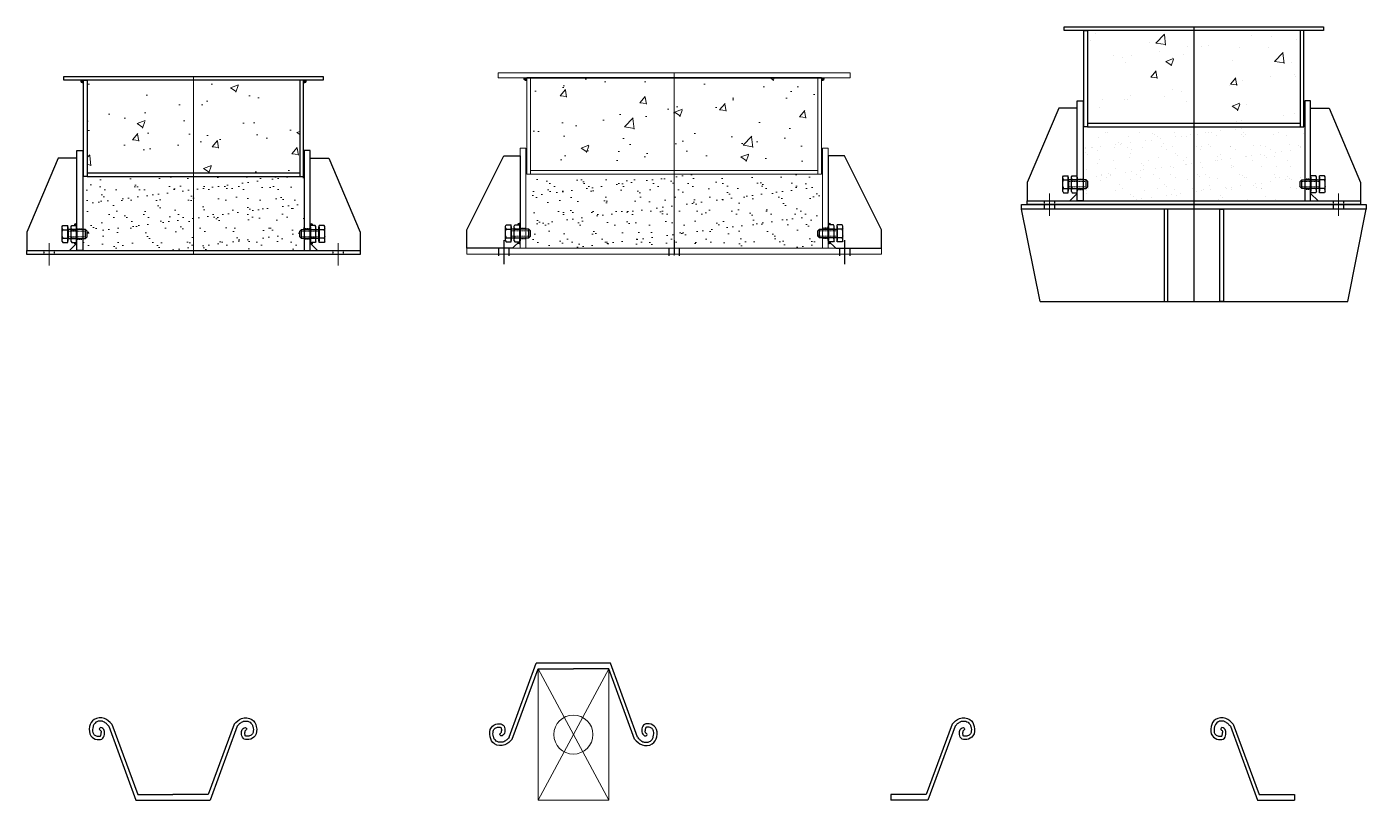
# Model space of a CAD drawing. Header units: millimetres. Extents: x 0 to 76984, y 0 to 13707.
# Drawn here: x 35180 to 38796, y 7659 to 9747 of the extents above; entities that cross this region are included whole.
import ezdxf

# ---------------------------------------------------------------- set-up
doc = ezdxf.new("R2010")
doc.units = ezdxf.units.MM
doc.linetypes.add('CENTER', pattern=[2, 1.25, -0.25, 0.25, -0.25])
doc.linetypes.add('DASHED', pattern=[0.75, 0.5, -0.25])
doc.layers.get('Defpoints').update_dxf_attribs({"color": 8})
for name, color, linetype, lineweight in [('1粗实线', 1, 'Continuous', 30), ('3中心线', 6, 'CENTER', 18), ('4虚线', 2, 'DASHED', 18), ('5文本', 4, 'Continuous', 18), ('6标注线', 3, 'Continuous', 13), ('标注线', 3, 'Continuous', 9), ('粗实线', 1, 'Continuous', 30), ('细虚线', 2, 'DASHED', 9), ('结构线1', 1, 'Continuous', 15)]:
    doc.layers.add(name, color=color, linetype=linetype, lineweight=lineweight)

# ---------------------------------------------------------------- blocks, each defined once
blk = doc.blocks.new('φ630砂筒和桩帽block', base_point=(943.1, 775.8))
at = {"layer": '1粗实线', "ltscale": 5}
for p, q in [((656.1, 515.8), (1230.1, 515.8)), ((656.1, 505.8), (1230.1, 505.8))]:
    blk.add_line(p, q, dxfattribs=at)
at = {"layer": '1粗实线', "ltscale": 2}
for p, q in [((588.9, 370.7), (590.7, 373.8)), ((588.9, 330.9), (588.9, 370.7)), ((588.9, 365.4), (590.7, 362.3)), ((588.9, 357.2), (590.7, 362.3)), ((590.7, 373.8), (603.9, 373.8)), ((590.7, 362.3), (603.9, 362.3)), ((603.9, 327.8), (603.9, 373.8)), ((612.5, 370.7), (614.3, 373.8)), ((612.5, 330.9), (612.5, 370.7)), ((612.5, 365.4), (614.3, 362.3)), ((612.5, 357.2), (614.3, 362.3)), ((614.3, 373.8), (627.5, 373.8)), ((614.3, 362.3), (627.5, 362.3)), ((627.5, 327.8), (627.5, 373.8)), ((1271.9, 373.8), (1258.7, 373.8)), ((1258.7, 327.8), (1258.7, 373.8)), ((1271.9, 362.3), (1258.7, 362.3)), ((1273.7, 370.7), (1271.9, 373.8)), ((1273.7, 365.4), (1271.9, 362.3)), ((1273.7, 357.2), (1271.9, 362.3)), ((1273.7, 330.9), (1273.7, 370.7)), ((1295.5, 373.8), (1282.3, 373.8)), ((1282.3, 327.8), (1282.3, 373.8)), ((1295.5, 362.3), (1282.3, 362.3)), ((1297.3, 370.7), (1295.5, 373.8)), ((1297.3, 365.4), (1295.5, 362.3)), ((1297.3, 357.2), (1295.5, 362.3)), ((1297.3, 330.9), (1297.3, 370.7)), ((588.9, 344.4), (590.7, 339.3)), ((588.9, 336.2), (590.7, 339.3)), ((588.9, 330.9), (590.7, 327.8)), ((590.7, 339.3), (603.9, 339.3)), ((590.7, 327.8), (603.9, 327.8)), ((612.5, 344.4), (614.3, 339.3)), ((612.5, 336.2), (614.3, 339.3)), ((612.5, 330.9), (614.3, 327.8)), ((614.3, 339.3), (627.5, 339.3)), ((614.3, 327.8), (627.5, 327.8)), ((1271.9, 339.3), (1258.7, 339.3)), ((1271.9, 327.8), (1258.7, 327.8)), ((1273.7, 344.4), (1271.9, 339.3)), ((1273.7, 336.2), (1271.9, 339.3)), ((1273.7, 330.9), (1271.9, 327.8)), ((1295.5, 339.3), (1282.3, 339.3)), ((1295.5, 327.8), (1282.3, 327.8)), ((1297.3, 344.4), (1295.5, 339.3)), ((1297.3, 336.2), (1295.5, 339.3)), ((1297.3, 330.9), (1295.5, 327.8))]:
    blk.add_line(p, q, dxfattribs=at)
at = {"layer": '1粗实线'}
for p, q in [((628.1, 325.8), (608.1, 305.8)), ((1258.1, 325.8), (1278.1, 305.8))]:
    blk.add_line(p, q, dxfattribs=at)
at = {"layer": '1粗实线', "lineweight": -3, "ltscale": 100}
for p, q in [((528.1, 33.8), (478.1, 283.8)), ((1358.1, 33.8), (1408.1, 283.8)), ((528.1, 33.8), (1358.1, 33.8))]:
    blk.add_line(p, q, dxfattribs=at)
at = {"layer": '1粗实线', "ltscale": 5}
for points in [[(593.1, 775.8), (1293.1, 775.8), (1293.1, 765.8), (593.1, 765.8)], [(646.1, 765.8), (656.1, 765.8), (656.1, 505.8), (646.1, 505.8)], [(1240.1, 765.8), (1230.1, 765.8), (1230.1, 505.8), (1240.1, 505.8)], [(628.1, 575.8), (644.1, 575.8), (644.1, 305.8), (628.1, 305.8)], [(1258.1, 575.8), (1242.1, 575.8), (1242.1, 305.8), (1258.1, 305.8)], [(493.1, 305.8), (1393.1, 305.8), (1393.1, 295.8), (493.1, 295.8)]]:
    blk.add_lwpolyline(points, close=True, dxfattribs=at)
for points in [[(628.1, 555.8), (578.1, 555.8), (493.1, 355.8), (493.1, 305.8)], [(1258.1, 555.8), (1308.1, 555.8), (1393.1, 355.8), (1393.1, 305.8)]]:
    blk.add_lwpolyline(points, dxfattribs=at)
at = {"layer": '1粗实线', "ltscale": 2}
for points in [[(604.5, 369.8), (603.9, 369.8), (603.9, 331.8), (604.5, 331.8)], [(604.5, 338.8), (652, 338.8), (652, 362.8), (604.5, 362.8)], [(604.5, 338.8), (604.5, 362.8), (604.5, 362.8), (604.5, 338.8)], [(628.1, 369.8), (627.5, 369.8), (627.5, 331.8), (628.1, 331.8)], [(628.1, 338.8), (628.1, 362.8), (628.1, 362.8), (628.1, 338.8)], [(1281.7, 338.8), (1234.2, 338.8), (1234.2, 362.8), (1281.7, 362.8)], [(1258.1, 369.8), (1258.7, 369.8), (1258.7, 331.8), (1258.1, 331.8)], [(1258.1, 338.8), (1258.1, 362.8), (1258.1, 362.8), (1258.1, 338.8)], [(1281.7, 369.8), (1282.3, 369.8), (1282.3, 331.8), (1281.7, 331.8)], [(1281.7, 338.8), (1281.7, 362.8), (1281.7, 362.8), (1281.7, 338.8)]]:
    blk.add_lwpolyline(points, close=True, dxfattribs=at)
for points in [[(652, 338.8), (656.5, 343.3), (656.5, 358.3), (652, 362.8)], [(1234.2, 338.8), (1229.7, 343.3), (1229.7, 358.3), (1234.2, 362.8)]]:
    blk.add_lwpolyline(points, dxfattribs=at)
at = {"layer": '1粗实线', "lineweight": -3, "ltscale": 100}
for points in [[(478.1, 295.8), (1408.1, 295.8), (1408.1, 283.8), (478.1, 283.8)], [(873.1, 283.8), (863.1, 283.8), (863.1, 33.8), (873.1, 33.8)], [(1013.1, 283.8), (1023.1, 283.8), (1023.1, 33.8), (1013.1, 33.8)]]:
    blk.add_lwpolyline(points, close=True, dxfattribs=at)
at = {"layer": '3中心线'}
for p, q in [((943.1, 775.8), (943.1, 295.8)), ((943.1, 775.8), (943.1, 295.8)), ((553.1, 325.8), (553.1, 265.8)), ((1333.1, 325.8), (1333.1, 265.8)), ((553.1, 314.8), (553.1, 264.8)), ((1333.1, 314.8), (1333.1, 264.8))]:
    blk.add_line(p, q, dxfattribs=at)
at = {"layer": '4虚线', "lineweight": -3}
for p, q in [((628.1, 364.8), (644.1, 364.8)), ((1258.1, 364.8), (1242.1, 364.8)), ((628.1, 336.8), (644.1, 336.8)), ((1258.1, 336.8), (1242.1, 336.8)), ((539.1, 305.8), (539.1, 295.8)), ((567.1, 305.8), (567.1, 295.8)), ((1319.1, 305.8), (1319.1, 295.8)), ((1347.1, 305.8), (1347.1, 295.8))]:
    blk.add_line(p, q, dxfattribs=at)
at = {"layer": '4虚线'}
for p, q in [((652, 358.3), (604.5, 358.3)), ((652, 343.3), (604.5, 343.3)), ((1234.2, 358.3), (1281.7, 358.3)), ((1234.2, 343.3), (1281.7, 343.3))]:
    blk.add_line(p, q, dxfattribs=at)
at = {"layer": '6标注线', "linetype": 'Continuous'}
for p, q in [((663.1, 739), (663.1, 739)), ((677.6, 758.6), (677.6, 758.6)), ((823.3, 732.2), (823.3, 732.2)), ((840.6, 731.9), (864, 756.2)), ((840.6, 731.9), (867.3, 727.8)), ((866.7, 726.1), (863.4, 754.6)), ((964.2, 723.8), (964.2, 723.8)), ((983.4, 725.5), (983.4, 725.5)), ((1099.4, 752.8), (1099.4, 752.8)), ((1153.7, 748.7), (1153.7, 748.7)), ((1221.1, 742.2), (1221.1, 742.2)), ((1228.8, 758.6), (1228.8, 758.6)), ((726.4, 698.7), (726.4, 698.7)), ((749.5, 692.8), (749.5, 692.8)), ((775.5, 698.9), (775.5, 698.9)), ((850.6, 708.8), (850.6, 708.8)), ((867.2, 682.1), (888.2, 690.2)), ((881.5, 669.9), (887.6, 688)), ((886.5, 691.9), (886.5, 691.9)), ((913.7, 700.5), (913.7, 700.5)), ((924.4, 722.8), (924.4, 722.8)), ((1065.3, 719.7), (1065.3, 719.7)), ((1143.6, 718.7), (1143.6, 718.7)), ((1160.8, 682.2), (1184.2, 706.6)), ((1186.9, 676.4), (1183.5, 704.9)), ((759.7, 679.4), (759.7, 679.4)), ((826.5, 639.7), (841, 657)), ((843.9, 636), (840.4, 654.8)), ((867.2, 682.1), (882.1, 672.1)), ((1046.7, 685.2), (1046.7, 685.2)), ((1160.8, 682.2), (1187.5, 678.1)), ((1206.8, 678.4), (1206.8, 678.4)), ((826.5, 639.7), (844.5, 638.2)), ((1039, 617.8), (1039, 617.8)), ((1041.7, 620.9), (1056.2, 638.1)), ((1041.7, 620.9), (1059.7, 619.3)), ((1059.1, 617.2), (1055.6, 636)), ((1061.6, 619.9), (1061.6, 619.9)), ((1074.7, 630.4), (1074.7, 630.4)), ((1149.8, 640.3), (1149.8, 640.3)), ((1214, 647.9), (1214, 647.9)), ((1217.4, 642.3), (1217.4, 642.3)), ((696.6, 580.6), (696.6, 580.6)), ((756.1, 579.5), (756.1, 579.5)), ((763.6, 579.7), (763.6, 579.7)), ((771.7, 590.5), (771.7, 590.5)), ((864.1, 587.8), (864.1, 587.8)), ((885.3, 605.4), (885.3, 605.4)), ((910.1, 600.6), (910.1, 600.6)), ((689.1, 557.8), (689.1, 557.8)), ((923.7, 573), (923.7, 573)), ((1046.3, 561.3), (1067.3, 569.4)), ((1046.3, 561.3), (1061.2, 551.3)), ((1060.6, 549.1), (1066.7, 567.3)), ((1083.9, 566.2), (1083.9, 566.2)), ((1213.8, 542.5), (1213.8, 542.5)), ((1058, 520), (1058, 520)), ((1070.9, 521.9), (1070.9, 521.9)), ((1184.5, 536.9), (1184.5, 536.9)), ((686.2, 476.6), (686.2, 476.6)), ((703.1, 489.1), (703.1, 489.1)), ((710.5, 489.9), (710.5, 489.9)), ((767.2, 479.5), (767.2, 479.5)), ((796.5, 489.3), (796.5, 489.3)), ((828.3, 470), (828.3, 470)), ((830.5, 488.9), (830.5, 488.9)), ((836, 483.8), (836, 483.8)), ((845.7, 480.5), (845.7, 480.5)), ((852.7, 473.2), (852.7, 473.2)), ((890, 489.4), (890, 489.4)), ((893.4, 478.6), (893.4, 478.6)), ((909.1, 480.6), (909.1, 480.6)), ((922.5, 480.2), (922.5, 480.2)), ((933.4, 483.8), (933.4, 483.8)), ((952.3, 486.2), (952.3, 486.2)), ((974.2, 489.2), (974.2, 489.2)), ((983.4, 489.6), (983.4, 489.6)), ((989.8, 491.3), (989.8, 491.3)), ((1003.5, 483.1), (1003.5, 483.1)), ((1014.2, 494.5), (1014.2, 494.5)), ((1054.9, 499.8), (1054.9, 499.8)), ((1070.6, 501.9), (1070.6, 501.9)), ((1072.4, 485.2), (1072.4, 485.2)), ((1076.8, 489.8), (1076.8, 489.8)), ((1077.9, 480.1), (1077.9, 480.1)), ((1082, 484.1), (1082, 484.1)), ((1095, 505.1), (1095, 505.1)), ((1158.8, 483.7), (1158.8, 483.7)), ((1170.2, 490), (1170.2, 490)), ((1194.2, 482.5), (1194.2, 482.5)), ((1239.8, 486.6), (1239.8, 486.6)), ((650, 448.9), (650, 448.9)), ((650.1, 436.2), (650.1, 436.2)), ((651.2, 446.7), (651.2, 446.7)), ((666.8, 448.7), (666.8, 448.7)), ((669.1, 451.1), (669.1, 451.1)), ((681.8, 443), (681.8, 443)), ((691.2, 451.9), (691.2, 451.9)), ((728.5, 449.9), (728.5, 449.9)), ((731.9, 457.3), (731.9, 457.3)), ((740.3, 462.5), (740.3, 462.5)), ((745.9, 457.5), (745.9, 457.5)), ((747.6, 459.4), (747.6, 459.4)), ((762.6, 451.2), (762.6, 451.2)), ((771.9, 462.6), (771.9, 462.6)), ((775.2, 443.2), (775.2, 443.2)), ((805.3, 449.5), (805.3, 449.5)), ((812.7, 467.9), (812.7, 467.9)), ((856, 451.4), (856, 451.4)), ((862.1, 459.9), (862.1, 459.9)), ((868.6, 443.3), (868.6, 443.3)), ((886.3, 452.4), (886.3, 452.4)), ((949.4, 451.6), (949.4, 451.6)), ((962.1, 443.5), (962.1, 443.5)), ((964.8, 453.4), (964.8, 453.4)), ((982.2, 458.9), (982.2, 458.9)), ((987.7, 453.8), (987.7, 453.8)), ((1041.5, 453), (1041.5, 453)), ((1042.8, 451.7), (1042.8, 451.7)), ((1055.5, 443.7), (1055.5, 443.7)), ((1104, 456.2), (1104, 456.2)), ((1122.6, 456), (1122.6, 456)), ((1136.3, 451.9), (1136.3, 451.9)), ((1148.9, 443.8), (1148.9, 443.8)), ((1163.4, 436.4), (1163.4, 436.4)), ((1179, 438.5), (1179, 438.5)), ((1201.1, 457), (1201.1, 457)), ((1203.4, 441.7), (1203.4, 441.7)), ((1224, 455.2), (1224, 455.2)), ((1229.6, 450.1), (1229.6, 450.1)), ((1229.7, 452.1), (1229.7, 452.1)), ((655.7, 431.1), (655.7, 431.1)), ((681.8, 407.2), (681.8, 407.2)), ((688, 418.8), (688, 418.8)), ((727.3, 414), (727.3, 414)), ((769.1, 421.7), (769.1, 421.7)), ((772, 433.6), (772, 433.6)), ((801.8, 406.2), (801.8, 406.2)), ((807.3, 401.1), (807.3, 401.1)), ((820.8, 414.2), (820.8, 414.2)), ((847.6, 422.7), (847.6, 422.7)), ((880.4, 399.2), (880.4, 399.2)), ((892, 432.5), (892, 432.5)), ((897.5, 427.5), (897.5, 427.5)), ((914.2, 414.3), (914.2, 414.3)), ((921.1, 404.5), (921.1, 404.5)), ((923.6, 403.5), (923.6, 403.5)), ((924.3, 422.4), (924.3, 422.4)), ((936.7, 406.6), (936.7, 406.6)), ((961.1, 409.8), (961.1, 409.8)), ((1001.9, 415.2), (1001.9, 415.2)), ((1005.4, 425.3), (1005.4, 425.3)), ((1007.6, 414.5), (1007.6, 414.5)), ((1013.8, 429.9), (1013.8, 429.9)), ((1017.5, 417.2), (1017.5, 417.2)), ((1041.9, 420.4), (1041.9, 420.4)), ((1043.7, 402.5), (1043.7, 402.5)), ((1082.6, 425.8), (1082.6, 425.8)), ((1083.9, 426.3), (1083.9, 426.3)), ((1098.2, 427.9), (1098.2, 427.9)), ((1101, 414.7), (1101, 414.7)), ((1122.6, 431.1), (1122.6, 431.1)), ((1124.5, 398.2), (1124.5, 398.2)), ((1133.9, 428.8), (1133.9, 428.8)), ((1139.4, 423.8), (1139.4, 423.8)), ((1160.6, 425.9), (1160.6, 425.9)), ((1165.5, 399.9), (1165.5, 399.9)), ((1194.5, 414.8), (1194.5, 414.8)), ((1203, 399.2), (1203, 399.2)), ((1241.7, 428.8), (1241.7, 428.8)), ((651.9, 391), (651.9, 391)), ((678.8, 372.6), (678.8, 372.6)), ((693.4, 375.9), (693.4, 375.9)), ((694.5, 374.7), (694.5, 374.7)), ((706, 367.9), (706, 367.9)), ((711.6, 379.9), (711.6, 379.9)), ((717.2, 374.8), (717.2, 374.8)), ((718.8, 377.9), (718.8, 377.9)), ((730.4, 392), (730.4, 392)), ((759.6, 383.3), (759.6, 383.3)), ((771, 363.9), (771, 363.9)), ((775.2, 385.3), (775.2, 385.3)), ((786.8, 376.1), (786.8, 376.1)), ((799.4, 368), (799.4, 368)), ((799.6, 388.5), (799.6, 388.5)), ((807.1, 391.7), (807.1, 391.7)), ((833.4, 377.2), (833.4, 377.2)), ((840.3, 393.9), (840.3, 393.9)), ((849.5, 364.9), (849.5, 364.9)), ((856, 396), (856, 396)), ((880.2, 376.3), (880.2, 376.3)), ((888.2, 394.6), (888.2, 394.6)), ((892.9, 368.2), (892.9, 368.2)), ((926.2, 364.6), (926.2, 364.6)), ((953.5, 376.2), (953.5, 376.2)), ((959, 371.1), (959, 371.1)), ((966.7, 395.6), (966.7, 395.6)), ((973.6, 376.4), (973.6, 376.4)), ((986.3, 368.4), (986.3, 368.4)), ((1007.3, 367.5), (1007.3, 367.5)), ((1043.4, 395.2), (1043.4, 395.2)), ((1049.2, 397.4), (1049.2, 397.4)), ((1067.1, 376.6), (1067.1, 376.6)), ((1075.3, 373.5), (1075.3, 373.5)), ((1079.7, 368.6), (1079.7, 368.6)), ((1085.8, 368.5), (1085.8, 368.5)), ((1160.5, 376.8), (1160.5, 376.8)), ((1162.5, 368.1), (1162.5, 368.1)), ((1173.1, 368.7), (1173.1, 368.7)), ((1191, 362.4), (1191, 362.4)), ((1195.3, 372.5), (1195.3, 372.5)), ((1200.9, 367.4), (1200.9, 367.4)), ((1206.6, 364.5), (1206.6, 364.5)), ((1231, 367.7), (1231, 367.7)), ((653.8, 333.2), (653.8, 333.2)), ((658.1, 338.7), (658.1, 338.7)), ((689.9, 361), (689.9, 361)), ((732.3, 334.2), (732.3, 334.2)), ((743.3, 350.9), (743.3, 350.9)), ((751.6, 338.9), (751.6, 338.9)), ((809, 333.9), (809, 333.9)), ((845, 339), (845, 339)), ((863.3, 349.8), (863.3, 349.8)), ((868.8, 344.8), (868.8, 344.8)), ((890.1, 336.8), (890.1, 336.8)), ((938.4, 339.2), (938.4, 339.2)), ((948.8, 330.5), (948.8, 330.5)), ((964.4, 332.6), (964.4, 332.6)), ((968.6, 337.8), (968.6, 337.8)), ((985.1, 347.2), (985.1, 347.2)), ((988.8, 335.8), (988.8, 335.8)), ((1029.5, 341.1), (1029.5, 341.1)), ((1031.8, 339.4), (1031.8, 339.4)), ((1045.1, 343.2), (1045.1, 343.2)), ((1045.3, 337.4), (1045.3, 337.4)), ((1069.5, 346.4), (1069.5, 346.4)), ((1105.2, 346.2), (1105.2, 346.2)), ((1110.3, 351.8), (1110.3, 351.8)), ((1110.7, 341.1), (1110.7, 341.1)), ((1125.3, 339.5), (1125.3, 339.5)), ((1125.9, 353.8), (1125.9, 353.8)), ((1126.4, 340.3), (1126.4, 340.3)), ((1150.3, 357), (1150.3, 357)), ((1204.9, 341.3), (1204.9, 341.3)), ((1218.7, 339.7), (1218.7, 339.7)), ((1227, 343.5), (1227, 343.5)), ((653.1, 324.5), (653.1, 324.5)), ((772.9, 306.1), (772.9, 306.1)), ((773.1, 323.5), (773.1, 323.5)), ((778.7, 318.5), (778.7, 318.5)), ((787.3, 309.2), (787.3, 309.2)), ((802.9, 311.3), (802.9, 311.3)), ((827.3, 314.5), (827.3, 314.5)), ((851.4, 307.1), (851.4, 307.1)), ((868, 319.9), (868, 319.9)), ((883.6, 321.9), (883.6, 321.9)), ((894.9, 320.9), (894.9, 320.9)), ((908, 325.1), (908, 325.1)), ((928.1, 306.7), (928.1, 306.7)), ((1009.2, 309.7), (1009.2, 309.7)), ((1015, 319.8), (1015, 319.8)), ((1020.5, 314.8), (1020.5, 314.8)), ((1087.7, 310.7), (1087.7, 310.7)), ((1136.8, 317.2), (1136.8, 317.2)), ((1164.4, 310.3), (1164.4, 310.3))]:
    blk.add_line(p, q, dxfattribs=at)
at = {"layer": '细虚线', "lineweight": -3, "ltscale": 50}
for p, q in [((539.1, 295.8), (539.1, 283.8)), ((567.1, 295.8), (567.1, 283.8)), ((1319.1, 295.8), (1319.1, 283.8)), ((1347.1, 295.8), (1347.1, 283.8))]:
    blk.add_line(p, q, dxfattribs=at)
blk = doc.blocks.new('φ630砂筒block')
at = {"layer": '6标注线'}
for points in [[(-297, 470), (-305, 470, 0.414214), (-297, 462)], [(297, 470), (305, 470, -0.414214), (297, 462)]]:
    blk.add_hatch(color=256, dxfattribs=at).paths.add_polyline_path(points)
h = blk.add_hatch(dxfattribs=at)
h.set_pattern_fill('AR-CONC', color=256, scale=30, style=0)
h.set_pattern_definition([(50, (-2760658.66, 712533.78), (215.178055, -18.82564), [22.5, -247.5]), (355, (-2760658.66, 712533.78), (-41.6254, 225.65764), [18, -198]), (100.4514, (-2760640.73, 712532.21), (173.552815, 206.831863), [19.122057, -210.342634]), (46.1842, (-2760658.66, 712593.78), (320.172315, -49.655704), [33.75, -371.25]), (96.6356, (-2760631.98, 712589.65), (280.39881, 292.23536), [28.683086, -315.5139]), (351.1842, (-2760658.66, 712593.78), (280.398584, 292.23558), [27, -297]), (21, (-2760628.66, 712578.78), (179.072116, -120.785667), [22.5, -247.5]), (326, (-2760628.66, 712578.78), (72.9946, 217.545014), [18, -198]), (71.4514, (-2760613.74, 712568.72), (252.066789, 96.759149), [19.122057, -210.342634]), (37.5, (-2760658.66, 712533.78), (3.6479566, 99.8681561), [0, -195.6, 0, -201, 0, -198.75]), (7.5, (-2760658.66, 712533.78), (78.9208612, 118.3235136), [0, -114.6, 0, -191.1, 0, -75.75]), (327.5, (-2760725.56, 712533.78), (160.1467309, -6.7664615), [0, -75, 0, -234, 0, -310.5]), (317.5, (-2760755.56, 712533.78), (174.955851, 30.031495), [0, -97.5, 0, -155.4, 0, -220.5])])
h.paths.add_polyline_path([(287, 220), (287, 470), (-287, 470), (-287, 220)])
h = blk.add_hatch(dxfattribs=at)
h.set_pattern_fill('AR-SAND', color=256, scale=30, style=0)
h.set_pattern_definition([(37.5, (-2760658.66, 712533.783), (-1.88980074, 57.8047131), [0, -45.6, 0, -51, 0, -48.75]), (7.5, (-2760658.66, 712533.78), (53.0933012, 84.664382), [0, -24.6, 0, -41.1, 0, -15.75]), (327.5, (-2760695.56, 712533.783), (93.42425585, 0.1697716), [0, -15, 0, -54, 0, -70.5]), (317.5, (-2760695.56, 712533.78), (90.1837981, 26.330267), [0, -7.5, 0, -35.4, 0, -40.5])])
h.paths.add_polyline_path([(299, 10), (299, 210), (-299, 210), (-299, 10)])
h = blk.add_hatch(color=256, dxfattribs=at)
h.dxf.hatch_style = 1
h.paths.add_polyline_path([(-315, 82.7), (-315, 78), (-321, 78, -0.613041)])
h = blk.add_hatch(color=256, dxfattribs=at)
h.dxf.hatch_style = 1
h.paths.add_polyline_path([(315, 82.7), (315, 78), (321, 78, 0.613041)])
h = blk.add_hatch(color=256, dxfattribs=at)
h.dxf.hatch_style = 1
h.paths.add_polyline_path([(-315, 27.3), (-315, 32), (-321, 32, 0.613041)])
h = blk.add_hatch(color=256, dxfattribs=at)
h.dxf.hatch_style = 1
h.paths.add_polyline_path([(315, 27.3), (315, 32), (321, 32, -0.613041)])
at = {"layer": '1粗实线', "ltscale": 5}
for p, q in [((-287, 220), (287, 220)), ((-287, 210), (287, 210))]:
    blk.add_line(p, q, dxfattribs=at)
at = {"layer": '1粗实线', "ltscale": 2}
for p, q in [((-354.2, 74.9), (-352.4, 78)), ((-354.2, 35.1), (-354.2, 74.9)), ((-352.4, 78), (-339.2, 78)), ((-339.2, 32), (-339.2, 78)), ((-330.6, 74.9), (-328.8, 78)), ((-330.6, 35.1), (-330.6, 74.9)), ((-328.8, 78), (-315.6, 78)), ((-315.6, 32), (-315.6, 78)), ((328.8, 78), (315.6, 78)), ((315.6, 32), (315.6, 78)), ((330.6, 74.9), (328.8, 78)), ((330.6, 35.1), (330.6, 74.9)), ((352.4, 78), (339.2, 78)), ((339.2, 32), (339.2, 78)), ((354.2, 74.9), (352.4, 78)), ((354.2, 35.1), (354.2, 74.9)), ((-354.2, 69.6), (-352.4, 66.5)), ((-354.2, 61.4), (-352.4, 66.5)), ((-354.2, 48.6), (-352.4, 43.5)), ((-354.2, 40.4), (-352.4, 43.5)), ((-352.4, 66.5), (-339.2, 66.5)), ((-352.4, 43.5), (-339.2, 43.5)), ((-330.6, 69.6), (-328.8, 66.5)), ((-330.6, 61.4), (-328.8, 66.5)), ((-330.6, 48.6), (-328.8, 43.5)), ((-330.6, 40.4), (-328.8, 43.5)), ((-328.8, 66.5), (-315.6, 66.5)), ((-328.8, 43.5), (-315.6, 43.5)), ((328.8, 66.5), (315.6, 66.5)), ((328.8, 43.5), (315.6, 43.5)), ((330.6, 69.6), (328.8, 66.5)), ((330.6, 61.4), (328.8, 66.5)), ((330.6, 48.6), (328.8, 43.5)), ((330.6, 40.4), (328.8, 43.5)), ((352.4, 66.5), (339.2, 66.5)), ((352.4, 43.5), (339.2, 43.5)), ((354.2, 69.6), (352.4, 66.5)), ((354.2, 61.4), (352.4, 66.5)), ((354.2, 48.6), (352.4, 43.5)), ((354.2, 40.4), (352.4, 43.5)), ((-354.2, 35.1), (-352.4, 32)), ((-352.4, 32), (-339.2, 32)), ((-330.6, 35.1), (-328.8, 32)), ((-328.8, 32), (-315.6, 32)), ((328.8, 32), (315.6, 32)), ((330.6, 35.1), (328.8, 32)), ((352.4, 32), (339.2, 32)), ((354.2, 35.1), (352.4, 32))]:
    blk.add_line(p, q, dxfattribs=at)
at = {"layer": '1粗实线'}
for p, q in [((-315, 30), (-335, 10)), ((315, 30), (335, 10))]:
    blk.add_line(p, q, dxfattribs=at)
at = {"layer": '1粗实线', "ltscale": 5}
for points in [[(-350, 480), (350, 480), (350, 470), (-350, 470)], [(-297, 470), (-287, 470), (-287, 210), (-297, 210)], [(297, 470), (287, 470), (287, 210), (297, 210)], [(-315, 280), (-299, 280), (-299, 10), (-315, 10)], [(315, 280), (299, 280), (299, 10), (315, 10)], [(-450, 10), (450, 10), (450, 0), (-450, 0)]]:
    blk.add_lwpolyline(points, close=True, dxfattribs=at)
for points in [[(-315, 260), (-365, 260), (-450, 60), (-450, 10)], [(315, 260), (365, 260), (450, 60), (450, 10)]]:
    blk.add_lwpolyline(points, dxfattribs=at)
at = {"layer": '1粗实线', "ltscale": 2}
for points in [[(-338.6, 74), (-339.2, 74), (-339.2, 36), (-338.6, 36)], [(-315, 74), (-315.6, 74), (-315.6, 36), (-315, 36)], [(315, 74), (315.6, 74), (315.6, 36), (315, 36)], [(338.6, 74), (339.2, 74), (339.2, 36), (338.6, 36)], [(-338.6, 43), (-291.1, 43), (-291.1, 67), (-338.6, 67)], [(-338.6, 43), (-338.6, 67), (-338.6, 67), (-338.6, 43)], [(-315, 43), (-315, 67), (-315, 67), (-315, 43)], [(338.6, 43), (291.1, 43), (291.1, 67), (338.6, 67)], [(315, 43), (315, 67), (315, 67), (315, 43)], [(338.6, 43), (338.6, 67), (338.6, 67), (338.6, 43)]]:
    blk.add_lwpolyline(points, close=True, dxfattribs=at)
for points in [[(-291.1, 43), (-286.6, 47.5), (-286.6, 62.5), (-291.1, 67)], [(291.1, 43), (286.6, 47.5), (286.6, 62.5), (291.1, 67)]]:
    blk.add_lwpolyline(points, dxfattribs=at)
at = {"layer": '3中心线'}
for p, q in [((0, 480), (0, 0)), ((0, 480), (0, 0)), ((-390, 30), (-390, -30)), ((390, 30), (390, -30))]:
    blk.add_line(p, q, dxfattribs=at)
at = {"layer": '4虚线'}
for p, q in [((-291.1, 62.5), (-338.6, 62.5)), ((-291.1, 47.5), (-338.6, 47.5)), ((291.1, 62.5), (338.6, 62.5)), ((291.1, 47.5), (338.6, 47.5))]:
    blk.add_line(p, q, dxfattribs=at)
at = {"layer": '4虚线', "lineweight": -3}
for p, q in [((-315, 69), (-299, 69)), ((-315, 41), (-299, 41)), ((315, 69), (299, 69)), ((315, 41), (299, 41)), ((-404, 10), (-404, 0)), ((-376, 10), (-376, 0)), ((376, 10), (376, 0)), ((404, 10), (404, 0))]:
    blk.add_line(p, q, dxfattribs=at)
at = {"layer": '6标注线'}
for centre, radius, start, end in [((-297, 470), 8, 180, 270), ((297, 470), 8, 270, 0), ((-316.8, 78.8), 4.27, 64.9826, 191.0225), ((316.8, 78.8), 4.27, 348.9775, 115.0174), ((-316.8, 31.2), 4.27, 168.9775, 295.0174), ((316.8, 31.2), 4.27, 244.9826, 11.0225)]:
    blk.add_arc(centre, radius, start, end, dxfattribs=at)
blk = doc.blocks.new('φ820砂筒block')
at = {"layer": '6标注线'}
for points in [[(-398, 476), (-406, 476, 0.414214), (-398, 468)], [(398, 476), (406, 476, -0.414214), (398, 468)]]:
    blk.add_hatch(color=256, dxfattribs=at).paths.add_polyline_path(points)
h = blk.add_hatch(dxfattribs=at)
h.set_pattern_fill('AR-CONC', color=256, scale=30, style=0)
h.set_pattern_definition([(50, (-2760753.66, 712539.78), (215.178055, -18.82564), [22.5, -247.5]), (355, (-2760753.66, 712539.78), (-41.6254, 225.65764), [18, -198]), (100.4514, (-2760735.73, 712538.21), (173.552815, 206.831863), [19.122057, -210.342634]), (46.1842, (-2760753.66, 712599.78), (320.172315, -49.655704), [33.75, -371.25]), (96.6356, (-2760726.98, 712595.65), (280.39881, 292.23536), [28.683086, -315.5139]), (351.1842, (-2760753.66, 712599.78), (280.398584, 292.23558), [27, -297]), (21, (-2760723.66, 712584.78), (179.072116, -120.785667), [22.5, -247.5]), (326, (-2760723.66, 712584.78), (72.9946, 217.545014), [18, -198]), (71.4514, (-2760708.74, 712574.72), (252.066789, 96.759149), [19.122057, -210.342634]), (37.5, (-2760753.66, 712539.78), (3.6479566, 99.8681561), [0, -195.6, 0, -201, 0, -198.75]), (7.5, (-2760753.66, 712539.78), (78.9208612, 118.3235136), [0, -114.6, 0, -191.1, 0, -75.75]), (327.5, (-2760820.56, 712539.78), (160.1467309, -6.7664615), [0, -75, 0, -234, 0, -310.5]), (317.5, (-2760850.56, 712539.78), (174.955851, 30.031495), [0, -97.5, 0, -155.4, 0, -220.5])])
h.paths.add_polyline_path([(384, 241), (384, 476), (-384, 476), (-384, 241)])
h = blk.add_hatch(dxfattribs=at)
h.set_pattern_fill('AR-SAND', color=256, scale=30, style=0)
h.set_pattern_definition([(37.5, (-2760753.66, 712539.783), (-1.88980074, 57.8047131), [0, -45.6, 0, -51, 0, -48.75]), (7.5, (-2760753.66, 712539.78), (53.0933012, 84.664382), [0, -24.6, 0, -41.1, 0, -15.75]), (327.5, (-2760790.56, 712539.783), (93.42425585, 0.1697716), [0, -15, 0, -54, 0, -70.5]), (317.5, (-2760790.56, 712539.78), (90.1837981, 26.330267), [0, -7.5, 0, -35.4, 0, -40.5])])
h.paths.add_polyline_path([(392, 16), (392, 216), (-392, 216), (-392, 16)])
h = blk.add_hatch(color=256, dxfattribs=at)
h.dxf.hatch_style = 1
h.paths.add_polyline_path([(-416, 83.7), (-416, 79), (-422, 79, -0.613041)])
h = blk.add_hatch(color=256, dxfattribs=at)
h.dxf.hatch_style = 1
h.paths.add_polyline_path([(416, 83.7), (416, 79), (422, 79, 0.613041)])
h = blk.add_hatch(color=256, dxfattribs=at)
h.dxf.hatch_style = 1
h.paths.add_polyline_path([(-416, 28.3), (-416, 33), (-422, 33, 0.613041)])
h = blk.add_hatch(color=256, dxfattribs=at)
h.dxf.hatch_style = 1
h.paths.add_polyline_path([(416, 28.3), (416, 33), (422, 33, -0.613041)])
at = {"layer": '1粗实线', "ltscale": 2}
for p, q in [((-455.2, 75.9), (-453.4, 79)), ((-455.2, 36.1), (-455.2, 75.9)), ((-453.4, 79), (-440.2, 79)), ((-440.2, 33), (-440.2, 79)), ((-431.6, 75.9), (-429.8, 79)), ((-431.6, 36.1), (-431.6, 75.9)), ((-429.8, 79), (-416.6, 79)), ((-416.6, 33), (-416.6, 79)), ((429.8, 79), (416.6, 79)), ((416.6, 33), (416.6, 79)), ((431.6, 75.9), (429.8, 79)), ((431.6, 36.1), (431.6, 75.9)), ((453.4, 79), (440.2, 79)), ((440.2, 33), (440.2, 79)), ((455.2, 75.9), (453.4, 79)), ((455.2, 36.1), (455.2, 75.9)), ((-455.2, 70.6), (-453.4, 67.5)), ((-455.2, 62.4), (-453.4, 67.5)), ((-455.2, 49.6), (-453.4, 44.5)), ((-455.2, 41.4), (-453.4, 44.5)), ((-453.4, 67.5), (-440.2, 67.5)), ((-453.4, 44.5), (-440.2, 44.5)), ((-431.6, 70.6), (-429.8, 67.5)), ((-431.6, 62.4), (-429.8, 67.5)), ((-431.6, 49.6), (-429.8, 44.5)), ((-431.6, 41.4), (-429.8, 44.5)), ((-429.8, 67.5), (-416.6, 67.5)), ((-429.8, 44.5), (-416.6, 44.5)), ((429.8, 67.5), (416.6, 67.5)), ((429.8, 44.5), (416.6, 44.5)), ((431.6, 70.6), (429.8, 67.5)), ((431.6, 62.4), (429.8, 67.5)), ((431.6, 49.6), (429.8, 44.5)), ((431.6, 41.4), (429.8, 44.5)), ((453.4, 67.5), (440.2, 67.5)), ((453.4, 44.5), (440.2, 44.5)), ((455.2, 70.6), (453.4, 67.5)), ((455.2, 62.4), (453.4, 67.5)), ((455.2, 49.6), (453.4, 44.5)), ((455.2, 41.4), (453.4, 44.5)), ((-455.2, 36.1), (-453.4, 33)), ((-453.4, 33), (-440.2, 33)), ((-431.6, 36.1), (-429.8, 33)), ((-429.8, 33), (-416.6, 33)), ((429.8, 33), (416.6, 33)), ((431.6, 36.1), (429.8, 33)), ((453.4, 33), (440.2, 33)), ((455.2, 36.1), (453.4, 33))]:
    blk.add_line(p, q, dxfattribs=at)
for points in [[(-439.6, 75), (-440.2, 75), (-440.2, 37), (-439.6, 37)], [(-416, 75), (-416.6, 75), (-416.6, 37), (-416, 37)], [(416, 75), (416.6, 75), (416.6, 37), (416, 37)], [(439.6, 75), (440.2, 75), (440.2, 37), (439.6, 37)], [(-439.6, 44), (-392.1, 44), (-392.1, 68), (-439.6, 68)], [(-439.6, 44), (-439.6, 68), (-439.6, 68), (-439.6, 44)], [(-416, 44), (-416, 68), (-416, 68), (-416, 44)], [(439.6, 44), (392.1, 44), (392.1, 68), (439.6, 68)], [(416, 44), (416, 68), (416, 68), (416, 44)], [(439.6, 44), (439.6, 68), (439.6, 68), (439.6, 44)]]:
    blk.add_lwpolyline(points, close=True, dxfattribs=at)
for points in [[(-392.1, 44), (-387.6, 48.5), (-387.6, 63.5), (-392.1, 68)], [(392.1, 44), (387.6, 48.5), (387.6, 63.5), (392.1, 68)]]:
    blk.add_lwpolyline(points, dxfattribs=at)
at = {"layer": '3中心线'}
blk.add_line((0, 490), (0, -4), dxfattribs=at)
at = {"layer": '3中心线', "lineweight": -3}
blk.add_line((0, 38.1), (0, 0), dxfattribs=at)
at = {"layer": '4虚线'}
for p, q in [((-392.1, 63.5), (-439.6, 63.5)), ((-392.1, 48.5), (-439.6, 48.5)), ((392.1, 63.5), (439.6, 63.5)), ((392.1, 48.5), (439.6, 48.5))]:
    blk.add_line(p, q, dxfattribs=at)
at = {"layer": '4虚线', "lineweight": -3}
for p, q in [((-416, 70), (-400, 70)), ((-416, 70), (-400, 70)), ((-416, 42), (-400, 42)), ((-416, 42), (-400, 42)), ((416, 70), (400, 70)), ((416, 70), (400, 70)), ((416, 70), (400, 70)), ((416, 42), (400, 42)), ((416, 42), (400, 42)), ((416, 42), (400, 42)), ((-474, 16), (-474, -4)), ((-446, 16), (-446, -4)), ((-14, 16), (-14, -4)), ((14, 16), (14, -4)), ((446, 16), (446, -4)), ((474, 16), (474, -4))]:
    blk.add_line(p, q, dxfattribs=at)
at = {"layer": '6标注线'}
for centre, radius, start, end in [((-398, 476), 8, 180, 270), ((398, 476), 8, 270, 0), ((-417.8, 79.8), 4.27, 64.9826, 191.0225), ((417.8, 79.8), 4.27, 348.9775, 115.0174), ((-417.8, 32.2), 4.27, 168.9775, 295.0174), ((417.8, 32.2), 4.27, 244.9826, 11.0225)]:
    blk.add_arc(centre, radius, start, end, dxfattribs=at)
at = {"layer": '标注线', "lineweight": -3}
for p, q in [((-460, 38.1), (-460, -26.8)), ((460, 38.1), (460, -26.8))]:
    blk.add_line(p, q, dxfattribs=at)
at = {"layer": '粗实线'}
for points in [[(-398, 476), (398, 476), (398, 476), (-398, 476)], [(-416, 36), (-436, 16), (-560, 16), (-560, 66), (-460, 266), (-416, 266)], [(416, 36), (436, 16), (560, 16), (560, 66), (460, 266), (416, 266)]]:
    blk.add_lwpolyline(points, close=True, dxfattribs=at)
at = {"layer": '结构线1'}
for p, q in [((-388, 226), (388, 226)), ((-388, 216), (388, 216))]:
    blk.add_line(p, q, dxfattribs=at)
at = {"layer": '结构线1', "ltscale": 5}
for points in [[(-475, 490), (475, 490), (475, 476), (-475, 476)], [(-398, 476), (-388, 476), (-388, 216), (-398, 216)], [(398, 476), (388, 476), (388, 216), (398, 216)], [(-416, 286), (-400, 286), (-400, 16), (-416, 16)], [(416, 286), (400, 286), (400, 16), (416, 16)], [(-560, 16), (560, 16), (560, 0), (-560, 0)]]:
    blk.add_lwpolyline(points, close=True, dxfattribs=at)
blk = doc.blocks.new('拉森Ⅳ钢板桩平面图块1')
at = {"layer": '粗实线'}
for p, q in [((-172.9, 15), (-100, -185)), ((-165.4, 20.2), (-95.3, -169.5)), ((165.4, 20.2), (95.3, -169.5)), ((172.9, 15), (100, -185)), ((-95.3, -169.5), (0, -169.5)), ((95.3, -169.5), (0, -169.5)), ((-100, -185), (100, -185))]:
    blk.add_line(p, q, dxfattribs=at)
for points, knots in [([(-165.4, 20.2), (-171.4, 26.5), (-183.9, 39.8), (-214.4, 37.4), (-227.6, 13.5), (-225.7, -12), (-206.6, -23.1), (-186.7, -20.2), (-185.3, -9), (-184.7, -3.6)], [0, 0, 0, 0, 2.242622, 4.721771, 6.72657, 8.989692, 10.710969, 12.12932, 13.433976, 13.433976, 13.433976, 13.433976]), ([(165.4, 20.2), (171.4, 26.5), (183.9, 39.8), (214.4, 37.4), (227.6, 13.5), (225.7, -12), (206.6, -23.1), (186.7, -20.2), (185.3, -9), (184.7, -3.6)], [0, 0, 0, 0, 2.242622, 4.721771, 6.72657, 8.989692, 10.710969, 12.12932, 13.433976, 13.433976, 13.433976, 13.433976]), ([(-172.9, 15), (-174.2, 16.4), (-175.4, 17.7), (-178.8, 21), (-180.9, 22.9), (-184.5, 25.4), (-185.9, 26.3), (-188.5, 27.4), (-189.5, 27.7), (-191.9, 28.3), (-193.1, 28.5), (-196.9, 28.8), (-199.6, 28.6), (-204.3, 27.4), (-206.4, 26.5), (-209.8, 24.2), (-211.2, 22.6), (-213.8, 18.7), (-214.9, 16.3), (-216.4, 11.1), (-216.9, 8.3), (-217.1, 2.9), (-216.8, 0.4), (-215.7, -3.2), (-215.2, -4.5), (-213.9, -6.6), (-213.2, -7.5), (-211.4, -9.1), (-210.3, -9.9), (-207.7, -11.2), (-206.2, -11.7), (-202.9, -12.4), (-201.1, -12.5), (-198, -12.3), (-196.7, -11.9), (-195.7, -11.5), (-195.6, -11.3), (-195.5, -11.3), (-195.5, -11.3), (-195.3, -11), (-195.2, -10.7), (-194.8, -9.6), (-194.4, -8.1), (-194, -5.1), (-193.8, -3.9), (-193.7, -2.5)], [0.116103, 0.116103, 0.116103, 0.116103, 0.606377, 0.606377, 1.48391, 1.48391, 2.104361, 2.104361, 2.544699, 2.544699, 2.985038, 2.985038, 3.865715, 3.865715, 4.746392, 4.746392, 5.627069, 5.627069, 6.507746, 6.507746, 7.388423, 7.388423, 8.2691, 8.2691, 8.860181, 8.860181, 9.404787, 9.404787, 9.949392, 9.949392, 10.568114, 10.568114, 11.175162, 11.175162, 11.78221, 11.78221, 12.096439, 12.096439, 12.332761, 12.332761, 12.569083, 12.569083, 13.107657, 13.107657, 13.433976, 13.433976, 13.433976, 13.433976]), ([(-184.7, -3.6), (-184.8, -1.1), (-184.8, 3.6), (-189, 9.1), (-194.9, 12.6), (-200.2, 8), (-196.9, 4.3), (-193.7, 1.7), (-193.7, -1.1), (-193.7, -2.5)], [0, 0, 0, 0, 0.642602, 1.210021, 1.806545, 2.212154, 2.559164, 2.921575, 3.276797, 3.276797, 3.276797, 3.276797]), ([(172.9, 15), (174.2, 16.4), (175.4, 17.7), (178.8, 21), (180.9, 22.9), (184.5, 25.4), (185.9, 26.3), (188.5, 27.4), (189.5, 27.7), (191.9, 28.3), (193.1, 28.5), (196.9, 28.8), (199.6, 28.6), (204.3, 27.4), (206.4, 26.5), (209.8, 24.2), (211.2, 22.6), (213.8, 18.7), (214.9, 16.3), (216.4, 11.1), (216.9, 8.3), (217.1, 2.9), (216.8, 0.4), (215.7, -3.2), (215.2, -4.5), (213.9, -6.6), (213.2, -7.5), (211.4, -9.1), (210.3, -9.9), (207.7, -11.2), (206.2, -11.7), (202.9, -12.4), (201.1, -12.5), (198, -12.3), (196.7, -11.9), (195.7, -11.5), (195.6, -11.3), (195.5, -11.3), (195.5, -11.3), (195.3, -11), (195.2, -10.7), (194.8, -9.6), (194.4, -8.1), (194, -5.1), (193.8, -3.9), (193.7, -2.5)], [0.116103, 0.116103, 0.116103, 0.116103, 0.606377, 0.606377, 1.48391, 1.48391, 2.104361, 2.104361, 2.544699, 2.544699, 2.985038, 2.985038, 3.865715, 3.865715, 4.746392, 4.746392, 5.627069, 5.627069, 6.507746, 6.507746, 7.388423, 7.388423, 8.2691, 8.2691, 8.860181, 8.860181, 9.404787, 9.404787, 9.949392, 9.949392, 10.568114, 10.568114, 11.175162, 11.175162, 11.78221, 11.78221, 12.096439, 12.096439, 12.332761, 12.332761, 12.569083, 12.569083, 13.107657, 13.107657, 13.433976, 13.433976, 13.433976, 13.433976]), ([(184.7, -3.6), (184.8, -1.1), (184.8, 3.6), (189, 9.1), (194.9, 12.6), (200.2, 8), (196.9, 4.3), (193.7, 1.7), (193.7, -1.1), (193.7, -2.5)], [0, 0, 0, 0, 0.642602, 1.210021, 1.806545, 2.212154, 2.559164, 2.921575, 3.276797, 3.276797, 3.276797, 3.276797])]:
    blk.add_open_spline(points, degree=3, knots=knots, dxfattribs=at)
blk = doc.blocks.new('拉森Ⅳ钢板桩平面图块2')
at = {"layer": '5文本'}
for p, q in [((-95.3, -185), (95.3, 169.5)), ((-95.3, 169.5), (95.3, -185))]:
    blk.add_line(p, q, dxfattribs=at)
blk.add_lwpolyline([(-95.3, -185), (95.3, -185), (95.3, 169.5), (-95.3, 169.5)], close=True, dxfattribs=at)
blk.add_circle((0, -7.8), 52.8, dxfattribs=at)
at = {"layer": '粗实线'}
for p, q in [((-172.9, -15), (-100, 185)), ((100, 185), (-100, 185)), ((172.9, -15), (100, 185)), ((-165.4, -20.2), (-95.3, 169.5)), ((-95.3, 169.5), (0, 169.5)), ((95.3, 169.5), (0, 169.5)), ((165.4, -20.2), (95.3, 169.5))]:
    blk.add_line(p, q, dxfattribs=at)
for points, knots in [([(-165.4, -20.2), (-171.4, -26.5), (-183.9, -39.8), (-214.4, -37.4), (-227.6, -13.5), (-225.7, 12), (-206.6, 23.1), (-186.7, 20.2), (-185.3, 9), (-184.7, 3.6)], [0, 0, 0, 0, 2.242622, 4.721771, 6.72657, 8.989692, 10.710969, 12.12932, 13.433976, 13.433976, 13.433976, 13.433976]), ([(-172.9, -15), (-174.2, -16.4), (-175.4, -17.7), (-178.8, -21), (-180.9, -22.9), (-184.5, -25.4), (-185.9, -26.3), (-188.5, -27.4), (-189.5, -27.7), (-191.9, -28.3), (-193.1, -28.5), (-196.9, -28.8), (-199.6, -28.6), (-204.3, -27.4), (-206.4, -26.5), (-209.8, -24.2), (-211.2, -22.6), (-213.8, -18.7), (-214.9, -16.3), (-216.4, -11.1), (-216.9, -8.3), (-217.1, -2.9), (-216.8, -0.4), (-215.7, 3.2), (-215.2, 4.5), (-213.9, 6.6), (-213.2, 7.5), (-211.4, 9.1), (-210.3, 9.9), (-207.7, 11.2), (-206.2, 11.7), (-202.9, 12.4), (-201.1, 12.5), (-198, 12.3), (-196.7, 11.9), (-195.7, 11.5), (-195.6, 11.3), (-195.5, 11.3), (-195.5, 11.3), (-195.3, 11), (-195.2, 10.7), (-194.8, 9.6), (-194.4, 8.1), (-194, 5.1), (-193.8, 3.9), (-193.7, 2.5)], [0.116103, 0.116103, 0.116103, 0.116103, 0.606377, 0.606377, 1.48391, 1.48391, 2.104361, 2.104361, 2.544699, 2.544699, 2.985038, 2.985038, 3.865715, 3.865715, 4.746392, 4.746392, 5.627069, 5.627069, 6.507746, 6.507746, 7.388423, 7.388423, 8.2691, 8.2691, 8.860181, 8.860181, 9.404787, 9.404787, 9.949392, 9.949392, 10.568114, 10.568114, 11.175162, 11.175162, 11.78221, 11.78221, 12.096439, 12.096439, 12.332761, 12.332761, 12.569083, 12.569083, 13.107657, 13.107657, 13.433976, 13.433976, 13.433976, 13.433976]), ([(-184.7, 3.6), (-184.8, 1.1), (-184.8, -3.6), (-189, -9.1), (-194.9, -12.6), (-200.2, -8), (-196.9, -4.3), (-193.7, -1.7), (-193.7, 1.1), (-193.7, 2.5)], [0, 0, 0, 0, 0.642602, 1.210021, 1.806545, 2.212154, 2.559164, 2.921575, 3.276797, 3.276797, 3.276797, 3.276797]), ([(165.4, -20.2), (171.4, -26.5), (183.9, -39.8), (214.4, -37.4), (227.6, -13.5), (225.7, 12), (206.6, 23.1), (186.7, 20.2), (185.3, 9), (184.7, 3.6)], [0, 0, 0, 0, 2.242622, 4.721771, 6.72657, 8.989692, 10.710969, 12.12932, 13.433976, 13.433976, 13.433976, 13.433976]), ([(172.9, -15), (174.2, -16.4), (175.4, -17.7), (178.8, -21), (180.9, -22.9), (184.5, -25.4), (185.9, -26.3), (188.5, -27.4), (189.5, -27.7), (191.9, -28.3), (193.1, -28.5), (196.9, -28.8), (199.6, -28.6), (204.3, -27.4), (206.4, -26.5), (209.8, -24.2), (211.2, -22.6), (213.8, -18.7), (214.9, -16.3), (216.4, -11.1), (216.9, -8.3), (217.1, -2.9), (216.8, -0.4), (215.7, 3.2), (215.2, 4.5), (213.9, 6.6), (213.2, 7.5), (211.4, 9.1), (210.3, 9.9), (207.7, 11.2), (206.2, 11.7), (202.9, 12.4), (201.1, 12.5), (198, 12.3), (196.7, 11.9), (195.7, 11.5), (195.6, 11.3), (195.5, 11.3), (195.5, 11.3), (195.3, 11), (195.2, 10.7), (194.8, 9.6), (194.4, 8.1), (194, 5.1), (193.8, 3.9), (193.7, 2.5)], [0.116103, 0.116103, 0.116103, 0.116103, 0.606377, 0.606377, 1.48391, 1.48391, 2.104361, 2.104361, 2.544699, 2.544699, 2.985038, 2.985038, 3.865715, 3.865715, 4.746392, 4.746392, 5.627069, 5.627069, 6.507746, 6.507746, 7.388423, 7.388423, 8.2691, 8.2691, 8.860181, 8.860181, 9.404787, 9.404787, 9.949392, 9.949392, 10.568114, 10.568114, 11.175162, 11.175162, 11.78221, 11.78221, 12.096439, 12.096439, 12.332761, 12.332761, 12.569083, 12.569083, 13.107657, 13.107657, 13.433976, 13.433976, 13.433976, 13.433976]), ([(184.7, 3.6), (184.8, 1.1), (184.8, -3.6), (189, -9.1), (194.9, -12.6), (200.2, -8), (196.9, -4.3), (193.7, -1.7), (193.7, 1.1), (193.7, 2.5)], [0, 0, 0, 0, 0.642602, 1.210021, 1.806545, 2.212154, 2.559164, 2.921575, 3.276797, 3.276797, 3.276797, 3.276797])]:
    blk.add_open_spline(points, degree=3, knots=knots, dxfattribs=at)
blk = doc.blocks.new('拉森Ⅳ钢板桩平面图块3')
at = {"layer": '1粗实线'}
blk.add_line((0, -169.5), (0, -185), dxfattribs=at)
at = {"layer": '粗实线'}
for p, q in [((165.4, 20.2), (95.3, -169.5)), ((172.9, 15), (100, -185)), ((95.3, -169.5), (0, -169.5)), ((100, -185), (0, -185))]:
    blk.add_line(p, q, dxfattribs=at)
for points, knots in [([(165.4, 20.2), (171.4, 26.5), (183.9, 39.8), (214.4, 37.4), (227.6, 13.5), (225.7, -12), (206.6, -23.1), (186.7, -20.2), (185.3, -9), (184.7, -3.6)], [0, 0, 0, 0, 2.242622, 4.721771, 6.72657, 8.989692, 10.710969, 12.12932, 13.433976, 13.433976, 13.433976, 13.433976]), ([(172.9, 15), (174.2, 16.4), (175.4, 17.7), (178.8, 21), (180.9, 22.9), (184.5, 25.4), (185.9, 26.3), (188.5, 27.4), (189.5, 27.7), (191.9, 28.3), (193.1, 28.5), (196.9, 28.8), (199.6, 28.6), (204.3, 27.4), (206.4, 26.5), (209.8, 24.2), (211.2, 22.6), (213.8, 18.7), (214.9, 16.3), (216.4, 11.1), (216.9, 8.3), (217.1, 2.9), (216.8, 0.4), (215.7, -3.2), (215.2, -4.5), (213.9, -6.6), (213.2, -7.5), (211.4, -9.1), (210.3, -9.9), (207.7, -11.2), (206.2, -11.7), (202.9, -12.4), (201.1, -12.5), (198, -12.3), (196.7, -11.9), (195.7, -11.5), (195.6, -11.3), (195.5, -11.3), (195.5, -11.3), (195.3, -11), (195.2, -10.7), (194.8, -9.6), (194.4, -8.1), (194, -5.1), (193.8, -3.9), (193.7, -2.5)], [0.116103, 0.116103, 0.116103, 0.116103, 0.606377, 0.606377, 1.48391, 1.48391, 2.104361, 2.104361, 2.544699, 2.544699, 2.985038, 2.985038, 3.865715, 3.865715, 4.746392, 4.746392, 5.627069, 5.627069, 6.507746, 6.507746, 7.388423, 7.388423, 8.2691, 8.2691, 8.860181, 8.860181, 9.404787, 9.404787, 9.949392, 9.949392, 10.568114, 10.568114, 11.175162, 11.175162, 11.78221, 11.78221, 12.096439, 12.096439, 12.332761, 12.332761, 12.569083, 12.569083, 13.107657, 13.107657, 13.433976, 13.433976, 13.433976, 13.433976]), ([(184.7, -3.6), (184.8, -1.1), (184.8, 3.6), (189, 9.1), (194.9, 12.6), (200.2, 8), (196.9, 4.3), (193.7, 1.7), (193.7, -1.1), (193.7, -2.5)], [0, 0, 0, 0, 0.642602, 1.210021, 1.806545, 2.212154, 2.559164, 2.921575, 3.276797, 3.276797, 3.276797, 3.276797])]:
    blk.add_open_spline(points, degree=3, knots=knots, dxfattribs=at)
blk = doc.blocks.new('拉森Ⅳ钢板桩平面图块4')
at = {"layer": '1粗实线'}
blk.add_line((0, -169.5), (0, -185), dxfattribs=at)
at = {"layer": '粗实线'}
for p, q in [((-172.9, 15), (-100, -185)), ((-165.4, 20.2), (-95.3, -169.5)), ((-95.3, -169.5), (0, -169.5)), ((-100, -185), (0, -185))]:
    blk.add_line(p, q, dxfattribs=at)
for points, knots in [([(-165.4, 20.2), (-171.4, 26.5), (-183.9, 39.8), (-214.4, 37.4), (-227.6, 13.5), (-225.7, -12), (-206.6, -23.1), (-186.7, -20.2), (-185.3, -9), (-184.7, -3.6)], [0, 0, 0, 0, 2.242622, 4.721771, 6.72657, 8.989692, 10.710969, 12.12932, 13.433976, 13.433976, 13.433976, 13.433976]), ([(-172.9, 15), (-174.2, 16.4), (-175.4, 17.7), (-178.8, 21), (-180.9, 22.9), (-184.5, 25.4), (-185.9, 26.3), (-188.5, 27.4), (-189.5, 27.7), (-191.9, 28.3), (-193.1, 28.5), (-196.9, 28.8), (-199.6, 28.6), (-204.3, 27.4), (-206.4, 26.5), (-209.8, 24.2), (-211.2, 22.6), (-213.8, 18.7), (-214.9, 16.3), (-216.4, 11.1), (-216.9, 8.3), (-217.1, 2.9), (-216.8, 0.4), (-215.7, -3.2), (-215.2, -4.5), (-213.9, -6.6), (-213.2, -7.5), (-211.4, -9.1), (-210.3, -9.9), (-207.7, -11.2), (-206.2, -11.7), (-202.9, -12.4), (-201.1, -12.5), (-198, -12.3), (-196.7, -11.9), (-195.7, -11.5), (-195.6, -11.3), (-195.5, -11.3), (-195.5, -11.3), (-195.3, -11), (-195.2, -10.7), (-194.8, -9.6), (-194.4, -8.1), (-194, -5.1), (-193.8, -3.9), (-193.7, -2.5)], [0.116103, 0.116103, 0.116103, 0.116103, 0.606377, 0.606377, 1.48391, 1.48391, 2.104361, 2.104361, 2.544699, 2.544699, 2.985038, 2.985038, 3.865715, 3.865715, 4.746392, 4.746392, 5.627069, 5.627069, 6.507746, 6.507746, 7.388423, 7.388423, 8.2691, 8.2691, 8.860181, 8.860181, 9.404787, 9.404787, 9.949392, 9.949392, 10.568114, 10.568114, 11.175162, 11.175162, 11.78221, 11.78221, 12.096439, 12.096439, 12.332761, 12.332761, 12.569083, 12.569083, 13.107657, 13.107657, 13.433976, 13.433976, 13.433976, 13.433976]), ([(-184.7, -3.6), (-184.8, -1.1), (-184.8, 3.6), (-189, 9.1), (-194.9, 12.6), (-200.2, 8), (-196.9, 4.3), (-193.7, 1.7), (-193.7, -1.1), (-193.7, -2.5)], [0, 0, 0, 0, 0.642602, 1.210021, 1.806545, 2.212154, 2.559164, 2.921575, 3.276797, 3.276797, 3.276797, 3.276797])]:
    blk.add_open_spline(points, degree=3, knots=knots, dxfattribs=at)

msp = doc.modelspace()

# ---------------------------------------------------------------- linework, layer by layer
at = {"layer": 'Defpoints'}
msp.add_line((38330.5, 9747.3), (38330.5, 9005.3), dxfattribs=at)

# ---------------------------------------------------------------- block references
for name, p in [('φ820砂筒block', (36927.5, 9133.3)), ('φ630砂筒block', (35630.2, 9132.9))]:
    msp.add_blockref(name, p)
at = {"layer": '1粗实线'}
for name, p in [('拉森Ⅳ钢板桩平面图块2', (36655.5, 7844.1)), ('拉森Ⅳ钢板桩平面图块1', (35574.8, 7844.1)), ('拉森Ⅳ钢板桩平面图块3', (37512.7, 7844.1)), ('拉森Ⅳ钢板桩平面图块4', (38601.7, 7844.1))]:
    msp.add_blockref(name, p, dxfattribs=at)
at = {"layer": '5文本'}
msp.add_blockref('φ630砂筒和桩帽block', (38330.5, 9747.3), dxfattribs=at)

doc.saveas('drawing.dxf')
